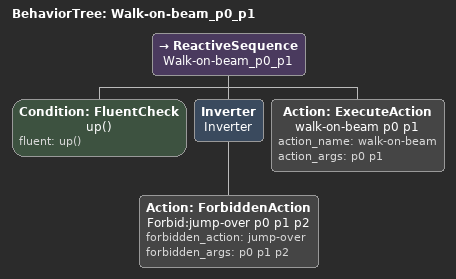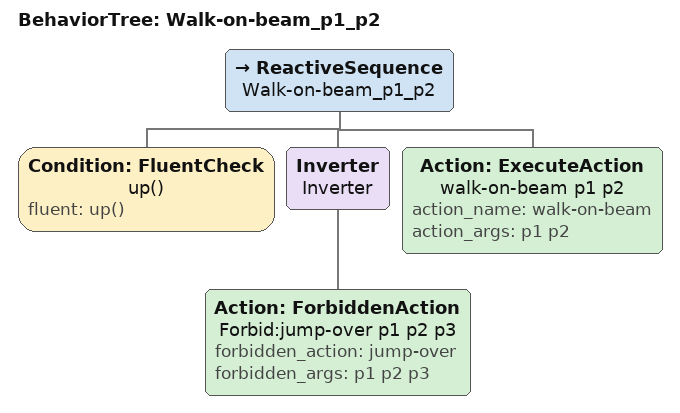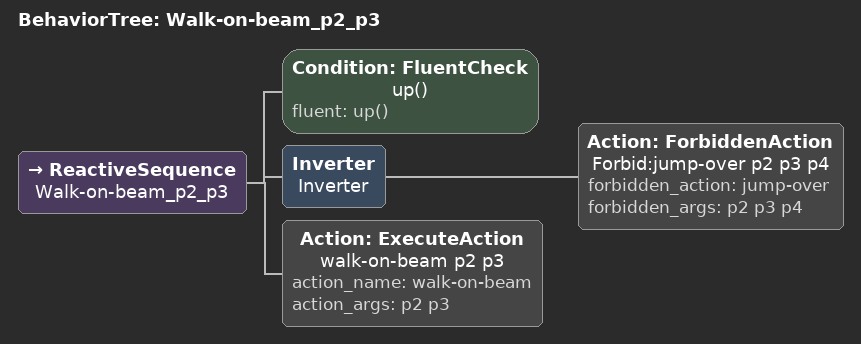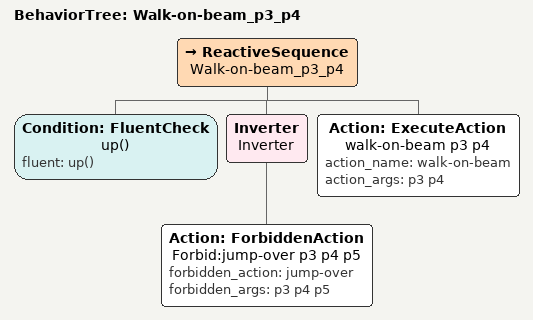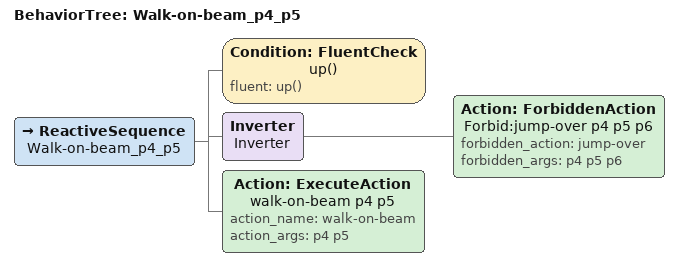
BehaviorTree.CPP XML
<BehaviorTree ID="Walk-on-beam_p0_p1">
  <ReactiveSequence name="Walk-on-beam_p0_p1">
    <Condition ID="FluentCheck" name="up()" fluent="up()"/>
    <Inverter name="Inverter">
      <Action ID="ForbiddenAction" name="Forbid:jump-over p0 p1 p2" forbidden_action="jump-over" forbidden_args="p0 p1 p2"/>
    </Inverter>
    <Action ID="ExecuteAction" name="walk-on-beam p0 p1" action_name="walk-on-beam" action_args="p0 p1"/>
  </ReactiveSequence>
</BehaviorTree>

<BehaviorTree ID="Walk-on-beam_p1_p2">
  <ReactiveSequence name="Walk-on-beam_p1_p2">
    <Condition ID="FluentCheck" name="up()" fluent="up()"/>
    <Inverter name="Inverter">
      <Action ID="ForbiddenAction" name="Forbid:jump-over p1 p2 p3" forbidden_action="jump-over" forbidden_args="p1 p2 p3"/>
    </Inverter>
    <Action ID="ExecuteAction" name="walk-on-beam p1 p2" action_name="walk-on-beam" action_args="p1 p2"/>
  </ReactiveSequence>
</BehaviorTree>

<BehaviorTree ID="Walk-on-beam_p2_p3">
  <ReactiveSequence name="Walk-on-beam_p2_p3">
    <Condition ID="FluentCheck" name="up()" fluent="up()"/>
    <Inverter name="Inverter">
      <Action ID="ForbiddenAction" name="Forbid:jump-over p2 p3 p4" forbidden_action="jump-over" forbidden_args="p2 p3 p4"/>
    </Inverter>
    <Action ID="ExecuteAction" name="walk-on-beam p2 p3" action_name="walk-on-beam" action_args="p2 p3"/>
  </ReactiveSequence>
</BehaviorTree>

<BehaviorTree ID="Walk-on-beam_p3_p4">
  <ReactiveSequence name="Walk-on-beam_p3_p4">
    <Condition ID="FluentCheck" name="up()" fluent="up()"/>
    <Inverter name="Inverter">
      <Action ID="ForbiddenAction" name="Forbid:jump-over p3 p4 p5" forbidden_action="jump-over" forbidden_args="p3 p4 p5"/>
    </Inverter>
    <Action ID="ExecuteAction" name="walk-on-beam p3 p4" action_name="walk-on-beam" action_args="p3 p4"/>
  </ReactiveSequence>
</BehaviorTree>

<BehaviorTree ID="Walk-on-beam_p4_p5">
  <ReactiveSequence name="Walk-on-beam_p4_p5">
    <Condition ID="FluentCheck" name="up()" fluent="up()"/>
    <Inverter name="Inverter">
      <Action ID="ForbiddenAction" name="Forbid:jump-over p4 p5 p6" forbidden_action="jump-over" forbidden_args="p4 p5 p6"/>
    </Inverter>
    <Action ID="ExecuteAction" name="walk-on-beam p4 p5" action_name="walk-on-beam" action_args="p4 p5"/>
  </ReactiveSequence>
</BehaviorTree>
